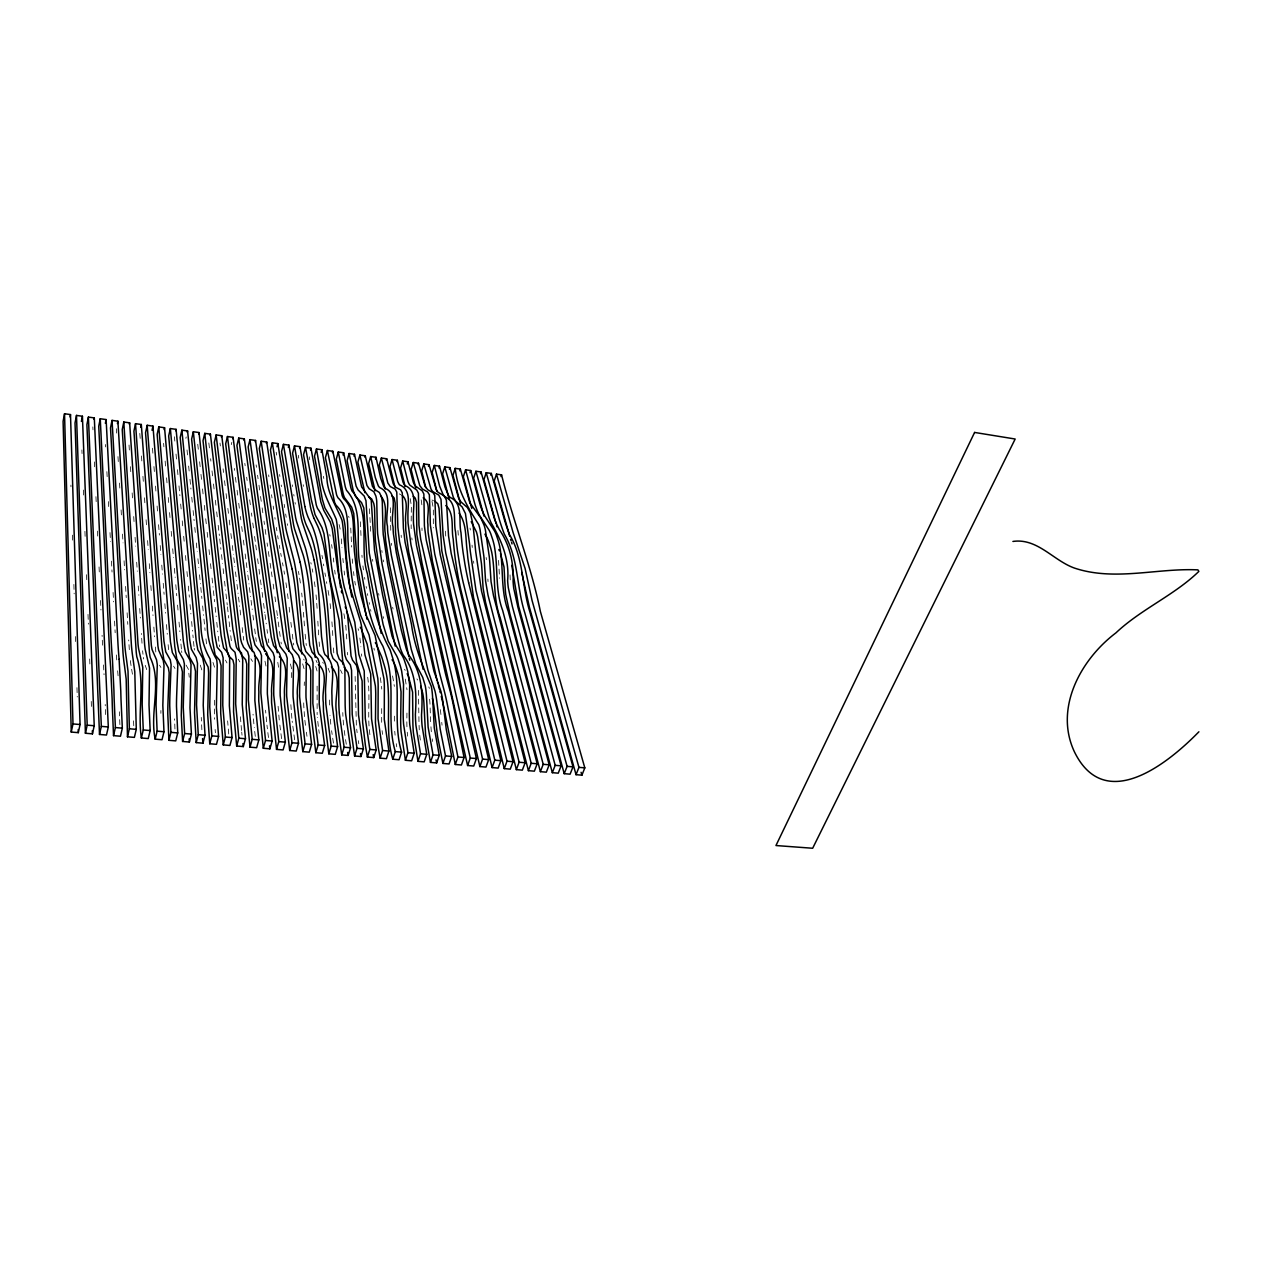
<?xml version="1.0" encoding="UTF-8"?>
<svg xmlns="http://www.w3.org/2000/svg" width="1262" height="1262" viewBox="0 0 1262 1262"><rect width="100%" height="100%" fill="white"/><g stroke="black" fill="none" stroke-linecap="round" stroke-linejoin="round"><path stroke-width="0.75" stroke-dasharray="5 3.75" d="M160.889 713.345L160.905 710.506M329.65 700.016L329.634 703.202A68.811 16.075 -84 0 0 329.666 706.294M394.359 716.138L394.359 723.804M381.692 708.566L381.66 723.378M406.948 713.046L406.837 720.807A53.178 14.182 -84.2 0 0 407.011 728.426M291.664 677.584L291.617 668.734L290.023 662.424M214.445 700.221L214.477 719.214M317.109 686.102L317.125 714.655M304.221 685.518L304.379 681.937M185.877 438.34L186.192 436.952M231.293 444.618L231.845 442.347M433.497 500.762L431.998 499.973M400.748 494.704L399.328 493.899M238.281 659.237L239.859 661.903M250.854 658.796L252.495 661.414M225.504 660.152L226.986 662.944M173.588 666.162L175.008 668.513M340.488 669.98L342.207 673.529M186.082 665.106L188.448 669.349L189.253 677.252M159.548 665.216L160.921 667.44M404.534 669.27L405.181 670.374M328.136 668.245L329.65 672.283M416.933 678.893L417.596 680.013M302.643 663.859L304.379 669.854M303.653 659.111L304.205 660.121M212.994 662.424L214.603 667.472M322.756 662.25L323.309 663.355M317.141 662.739L316.588 661.619A52.752 11.705 -83.6 0 1 316.084 660.373M200.279 665.137L201.857 670.09M315.737 666.462L317.062 671.037M431.998 501.393L433.339 508.349L433.339 525.134A64.283 17.337 -82.7 0 0 433.371 527.879M428.796 686.907L429.364 688.389M410.213 498.616L411.38 505.841L411.16 523.241A54.597 14.15 -82.8 0 0 411.207 528.652M264.973 661.178L266.03 666.131M145.225 665.311L146.692 669.57M348.612 516.268L349.022 517.546M421.177 499.847L422.249 507.498M277.814 662.298L278.934 670.122M339.099 524.55L339.825 527.5A55.071 12.147 -83.3 0 1 340.141 529.141M358.124 628.728L358.534 630.401M310.846 562.584L311.193 564.098M405.26 679.114L407.011 689.762M329.761 534.583L330.108 536.113M392.592 675.943L394.359 686.354M370.555 609.546L370.918 611.297M383.222 616.597L383.585 618.364M392.671 607.274L393.034 609.057M378.616 593.503L378.963 595.27M369.151 602.526L369.498 604.293M343.895 613.742L344.905 619.232M367.447 593.661L367.778 595.443M373.962 648.289L374.309 650.214M280.732 553.277L281.316 556.432M282.499 562.789L283.098 565.991M380.335 677.694L381.55 686.481A41.962 10.285 -84.2 0 1 381.739 689.084M326.479 581.703L326.795 583.438M366.122 586.514L366.453 588.297M323.419 476.326L323.798 478.487M322.583 558.735L322.283 557.031A163.192 34.042 -84 0 0 321.968 555.359M279.864 548.528L279.296 545.342M369.419 508.775L370.712 531.917M383.238 559.997L383.553 561.779M283.966 570.881L284.549 574.194M328.073 590.442L328.988 595.901M325.533 576.45L324.933 572.932M309.269 456.812L309.758 459.668M367.699 677.252C370.665 697.192 366.8 717.526 370.35 737.45M287.247 523.777L287.515 525.371M143.426 657.486L143.679 658.985M470.048 528.084L470.363 530.008M298.289 455.298L298.763 458.153M303.164 484.718L303.448 486.375M278.192 538.921L277.656 535.672M396.236 743.649L396.757 746.852M364.576 577.412L364.876 579.258M358.298 740.652L358.802 743.76M323.466 564.004L323.75 565.802M295.04 502.513L295.308 504.106M293.762 494.483L294.014 496.092M345.551 739.595L346.293 744.233M292.232 484.876L292.484 486.501M286.19 517.31L285.669 514.044M355.395 585.079L354.811 581.34M333.468 743.129L331.606 730.714M432.188 738.854L432.582 741.441M276.189 452.238L276.63 455.109M279.596 474.512L279.896 476.421M281.205 485.018L281.458 486.611M282.672 494.609L282.925 496.218M284.171 504.295L284.66 507.529M276.883 530.75L276.378 527.453M281 642.09L281.284 643.935M285.938 582.792L286.726 588.171M270.1 563.294L270.873 568.421M331.606 544.616L332.143 548.292M274.895 517.562L275.132 519.203M269.074 556.479L268.317 551.384M271.377 571.86L272.15 577.065M268.822 642.673L268.285 638.951M293.462 643.099L293.746 644.992M268.632 474.922L268.901 476.752M270.131 485.113L270.589 488.315M271.535 494.736L272.008 497.954M273.191 506.078L273.68 509.343M267.576 546.304L267.087 542.928M219.336 644.945L219.588 646.696M355.127 676.416L356.373 725.792M344.92 735.462L343.958 728.284M306.398 732.212L306.981 736.298M273.176 584.117L274.185 591.326M265.178 529.441L265.888 534.489M318.781 729.657L319.302 733.317M262.149 507.876L262.843 512.798M263.995 521.08L264.468 524.424M256.123 464.905L256.454 467.287M257.574 475.238L258.063 478.724M258.978 485.207L259.641 490.019M260.556 496.471L261.234 501.329M256.312 641.396L255.792 637.657M132.431 674.208L131.216 666.667A171.963 25.066 -83.2 0 1 129.954 656.95M372.527 559.35L372.795 561.274M294.645 739.8L292.185 721.154M280.196 636.411L279.407 630.716M278.886 626.914L277.624 617.433M255.729 544.979L256.643 551.857M257.59 558.766L258.3 563.988M259.01 569.241L259.956 576.292M260.445 579.842L261.644 588.802M359.891 637.973L360.9 646.791M274.927 596.816L275.652 602.384M254.577 536.46L255.271 541.572M244.828 463.375L245.143 465.757M246.674 477.21L247.115 480.507M248.172 488.52L248.614 491.738M249.687 499.847L250.349 504.753M251.453 512.987L251.895 516.3M252.779 522.973L253.457 528.005M267.008 629.501L267.512 633.272M363.44 569.84L362.935 565.881M315.09 586.751L314.837 584.811A221.781 44.864 -84.3 0 0 314.033 579.211M277.388 615.54L276.394 608M281.584 738.664L279.596 723.016M262.117 592.414L263.08 599.718M263.569 603.394L264.783 612.654M265.02 614.515L266.266 623.854M420.325 740.068L419.568 733.537M353.991 575.567L353.502 571.607M287.499 593.708L288.225 599.418M292.926 639.187L292.169 633.256M243.74 640.118L243.25 636.363M498.553 560.36L499.578 578.248M255.303 633.871L254.34 626.315M234.306 468.439L234.558 470.363M235.442 477.351L236.262 483.803M237.082 490.24L237.698 495.098M238.723 503.27L239.354 508.207M240.411 516.489L240.837 519.834M241.689 526.538L242.541 533.305M243.408 540.136L244.055 545.279M245.159 553.939L245.822 559.161M246.264 562.663L247.384 571.481M247.841 575.03L248.977 583.975M249.434 587.587L250.586 596.658M251.043 600.318L252.211 609.514M252.921 615.083L253.63 620.683M231.34 640.686L230.662 635.054M181.618 650.829L181.838 652.596M440.359 709.607L440.927 714.481M268.459 737.529L266.96 725.098M381.834 550.5L382.086 552.504M330.092 603.662L330.818 609.909A205.911 43.16 -84.3 0 1 331.038 612.07M318.339 726.344L317.361 717.479M305.467 725.287L304.773 719.372M356.704 729.152L357.13 732.67M334.698 570.187L334.935 572.175A147.086 34.279 -82.7 0 0 335.187 574.131M306.067 643.415L306.319 645.466M242.793 632.562L241.878 624.99M486.138 557.504L486.406 559.665M219.998 443.057L220.345 445.943M223.106 468.817L223.532 472.445M224.526 480.68L225.299 487.116M226.072 493.6L226.86 500.131M227.854 508.365L228.659 515.006M229.258 520.039L230.063 526.775M230.883 533.558L231.498 538.685M232.334 545.563L233.375 554.255M233.785 557.741L234.858 566.543M235.489 571.86L236.562 580.804M237.004 584.401L238.092 593.471M238.534 597.131L239.638 606.328M240.08 610.019L240.979 617.481M218.862 641.301L218.2 635.654M194.206 648.274L194.427 650.088M291.459 627.261L290.749 621.235M418.416 690.377L419 722.479A57.595 15.696 -84.2 0 0 419.284 729.83M255.287 736.377L254.277 727.559M344.605 575.062L344.132 570.976M289.156 607.227L289.834 613.206M411.822 537.896L412.059 539.962M391.409 543.307L391.646 545.358M208.829 442.93L209.602 449.666M210.628 458.737L210.896 461.135M212.016 470.9L212.773 477.541M213.499 483.977L214.24 490.461M215.345 500.273L215.912 505.21M216.67 511.867L217.427 518.556M218.184 525.308L219.351 535.514M219.746 538.953L220.913 549.333M221.513 554.57L222.506 563.357M223.122 568.673L223.926 575.819M224.541 581.214L225.567 590.269M225.977 593.929L227.239 604.971M227.444 606.817L228.722 618.017M229.148 621.772L230.22 631.252M206.495 643.809L205.674 636.253M345.756 625.258L346.987 642.074M333.357 558.009L333.799 562.063M155.825 651.981L155.131 644.567M473.55 561.101L473.786 563.309M441.747 722.385L442.047 725.177M279.249 719.987L278.097 706.231M241.705 732.055L242.036 735.21M197.755 444.256L198.528 451.496M199.633 461.766L200.248 467.587M200.974 474.386L201.841 482.447M202.535 488.93L203.403 497.118M204.286 505.368L204.996 512.041M205.722 518.761L206.621 527.216M207.173 532.343L208.088 540.941M209.019 549.633L209.76 556.637M210.517 563.704L211.275 570.834M212.048 578.012L213.01 587.067M213.404 590.711L214.587 601.753M215.171 607.322L216.181 616.676M216.78 622.324L217.79 631.836M382.102 730.635L382.496 734.389M330.786 724.199L330.013 715.27M291.869 718.315L290.859 704.638M266.582 721.785L265.556 710.222M194.001 646.412L192.881 634.944M181.412 648.999L180.529 639.408M142.606 650.798L142.795 652.58A99.493 14.797 -83.4 0 0 142.985 654.284M241.547 730.477L240.285 715.601M187.028 449.935L187.596 455.614M188.637 466.041L189.332 472.856M189.978 479.308L190.941 489.041M191.761 497.244L192.423 503.869M193.102 510.542L194.111 520.654M194.79 527.453L195.642 536.034M196.336 542.96L197.203 551.683M197.913 558.735L198.812 567.616M199.522 574.794L200.421 583.849M200.8 587.493L201.888 598.519M202.646 605.949L203.576 615.32M203.955 619.09L205.091 630.511M305.609 639.171L304.994 632.625M253.883 723.836L253.047 714.245M168.556 649.646L168.051 643.935M361.516 653.921L361.737 656.24M343.296 562.631L342.885 558.403M394.738 731.313L395.101 735.178M228.737 733.995L227.633 720.902M407.247 732.228L407.61 736.14M319.538 646.475L319.144 641.948M174.408 436.747L174.819 441.101M176.017 454.052L176.633 460.693M177.469 469.653L178.226 477.762M178.983 485.886L179.898 495.729M180.671 504.027L181.46 512.404M182.249 520.859L183.037 529.393M183.684 536.287L184.489 544.979M185.467 555.517L186.129 562.631M186.965 571.576L187.644 578.816M188.322 586.089L189.347 597.147M190.041 604.577L190.925 613.963M191.619 621.535L192.518 631.095M343.595 725.051L343.311 721.911A73.37 17.605 -84 0 1 342.791 712.557M117.65 670.816L118.281 678.167M304.489 716.595L303.763 705.49A48.95 10.79 -84 0 1 303.716 699.448M472.051 545.152L472.256 547.456M431.32 731.755L430.815 725.019M352.619 563.341L352.256 558.956M302.896 605.665L302.706 603.488A212.789 41.993 -84.3 0 0 301.681 593.045M163.603 443.356L163.886 446.78M165.133 461.056L165.59 466.419M166.568 477.825L167.278 485.98M168.272 497.512L168.856 504.185M169.581 512.577L170.307 521.064M171.19 531.349L171.947 540.026M172.705 548.781L173.462 557.63M174.393 568.357L175.166 577.397M175.797 584.685L176.759 595.759M177.563 605.066L178.21 612.591M179.03 622.087L179.851 631.678M333.799 652.896L333.294 645.671M341.308 538.858L341.97 547.613M215.124 729.468L215.392 732.749M350.741 528.052L351.656 547.045M152.497 448.199L152.891 453.31M153.948 466.546L154.595 474.654M155.494 486.075L156.157 494.325M157.087 506.015L157.75 514.454M158.57 524.708L159.391 535.072M160.227 545.563L160.921 554.397M161.773 565.124L162.498 574.147M163.224 583.281L164.092 594.355M164.833 603.693L165.59 613.127M166.489 624.564L167.262 634.218M304.442 625.905L303.432 612.322M360.348 521.774L361.137 538.448M361.942 555.217L362.099 557.457M457.948 530.482L458.295 535.167M139.814 433.402L140.319 440.17M141.454 455.961L141.991 463.28M142.937 476.342L143.521 484.529M144.483 497.78L145.098 506.172M146.076 519.77L146.707 528.384M147.591 540.578L148.222 549.38M149.263 563.672L149.91 572.727M150.841 585.552L151.377 592.951M152.339 606.075L153.017 615.556M153.854 627.072L154.563 636.758M129.323 649.662L128.692 639.96M142.007 643.241L141.36 633.477M401.158 535.198L401.316 537.502M347.507 652.391L347.665 654.883M317.093 608.331L316.604 601.422A154.406 31.881 -84 0 0 316.021 594.875M201.873 729.783L201.257 717.431M129.024 445.013L129.355 450.124M130.443 466.672L130.964 474.78M132.147 492.906L132.478 497.922M133.709 516.552L134.04 521.695M135.066 537.328L135.633 546.146M136.69 562.221L137.29 571.292M138.252 585.978L138.852 595.285M139.719 608.473L140.35 618.001M318.639 634.881L317.787 620.352M487.889 579.037L488.031 581.577M116.356 428.701L116.609 433.087M117.981 456.592L118.281 461.813M119.527 483.062L119.922 489.703M121.089 509.911L121.499 516.742M122.509 534.094L123.029 542.897M124.07 560.77L124.591 569.84M125.569 586.404L126.216 597.62M127.115 612.796L127.777 624.343M103.5 664.948L104.052 674.728M445.723 536.098L445.47 531.16M390.415 507.766L390.763 531.476M332.774 635.543L332.647 633.019A205.911 43.16 -84.3 0 0 331.843 621.014M105.487 444.508L105.614 446.922M106.891 471.641L107.302 479.844M108.422 501.582L108.863 510.085M110.015 532.596L110.472 541.414M111.482 561.117L112.034 572.049M113.091 592.462L113.58 601.879M114.558 621.046L115.157 632.735M510.037 574.888L510.258 580.252M133.52 720.839L133.756 725.729M119.89 724.625L119.338 711.784M102.522 645.197L102.08 635.307M174.945 728.979L174.566 718.867M92.852 426.903L92.994 429.837M94.398 461.908L94.618 466.782M95.944 496.644L96.243 503.428M97.458 531.081L97.773 538.133M99.051 566.938L99.382 574.289M100.534 600.475L100.96 610.019M105.614 714.544L105.219 704.48M89.87 663.97L89.555 655.893M81.904 449.919L82.046 453.579M83.402 490.035L83.576 495.083M84.933 531.334L85.185 538.417M86.526 574.683L86.747 580.252M88.009 614.405L88.372 624.122M430.642 721.69L429.963 703.25A43.713 11.626 -84.3 0 0 429.159 695.946M91.432 706.436L91.132 698.107M70.924 485.097L70.972 486.785M72.407 535.12L72.565 540.467M73.89 584.416L74.158 593.85M75.436 636.553L75.673 644.519M76.966 687.648L77.25 696.955M421.965 527.989L422.029 530.576M116.735 659.931A398.855 59.014 -82.6 0 1 116.23 652.328M298.4 571.386A212.789 41.993 -84.3 0 1 299.031 574.667M299.615 578.091A212.789 41.993 -84.3 0 1 300.703 585.316M312.203 568.878A221.781 44.864 -84.3 0 1 312.834 572.191"/><path stroke-width="1.5" d="M64.536 413.747L63.1 421.334L71.256 732.07L78.307 732.654L80.058 724.53L70.498 414.583L64.536 413.747L72.991 723.931L71.256 732.07M70.041 416.949L70.498 414.583M76.493 415.419L75.026 422.991L85.422 733.254L92.441 733.853L94.224 725.745L82.424 416.255L76.493 415.419L87.188 725.145L85.422 733.254M81.399 421.445L82.424 416.255M88.403 417.091L86.904 424.631L99.509 734.452L106.481 735.036L108.311 726.959L94.303 417.911L88.403 417.091L101.323 726.36L99.509 734.452M94.019 419.331L94.303 417.911M119.117 659.3A389.721 57.658 -82.6 0 1 117.997 644.393L106.118 419.568L100.25 418.747L98.736 426.272L109.573 651.681A388.901 56.175 -82.6 0 0 110.614 666.62L112.129 698.722A288.477 42.387 -83.2 0 0 112.365 707.73L113.533 735.636L120.474 736.219L122.335 728.158L121.042 700.315A289.014 43.523 -83.1 0 1 120.789 691.324L119.117 659.285M105.361 423.322L106.118 419.568M112.05 420.388L110.504 427.897L122.998 652.722A172.168 24.593 -83.2 0 0 124.528 666.036L126.184 679.177L127.478 736.803L134.387 737.387L136.28 729.357L134.782 671.81L133.031 658.717A172.468 25.208 -83.2 0 1 131.422 645.45L117.902 421.208L112.05 420.388L124.78 644.787A172.673 24.719 -83.2 0 0 126.326 658.07L128.014 671.163L129.355 728.773L127.478 736.803M117.413 423.559L117.902 421.208M123.802 422.029L122.24 429.522L136.201 651.918A99.603 14.529 -83.4 0 0 136.817 656.839C145.43 683.042 137.353 711.027 141.36 737.986L148.238 738.57L150.162 730.556L149.011 704.859L149.531 668.04L145.272 649.583A99.761 14.876 -83.4 0 1 144.625 644.677L129.639 422.849L123.802 422.029L138.015 644.014A99.872 14.608 -83.4 0 0 138.646 648.92L142.78 667.393L142.18 704.243L143.269 729.957L141.36 737.986M129.339 424.253L129.639 422.849M135.523 423.669L133.93 431.147L149.484 653.022A75.073 11.311 -83.5 0 0 150.241 657.534C162.246 682.758 149.484 712.257 155.179 739.153L162.025 739.721L163.981 731.739L162.83 705.379L164.013 665.311L163.24 660.468L158.696 650.293A75.184 11.579 -83.5 0 1 157.908 645.797L141.312 424.489L135.523 423.669L151.33 645.134A75.278 11.374 -83.5 0 0 152.103 649.646L156.535 659.805L157.293 664.648L156.046 704.764L157.119 731.155L155.179 739.153M140.713 427.282L141.312 424.489M147.181 425.294L145.556 432.756L161.883 647.122L163.871 659.758L168.351 667.866L169.171 672.678L168.051 700.946A68.29 11.106 -83.9 0 0 167.783 713.693L168.919 740.305L175.733 740.889L177.737 732.922L176.491 706.357A68.4 11.358 -83.8 0 1 176.743 693.595L177.8 665.326L176.948 660.547L172.342 652.533L170.449 641.806L152.954 426.114L147.181 425.294L163.934 641.143L165.764 651.87L170.291 659.884L171.111 664.68L170.007 692.964A68.479 11.169 -83.8 0 0 169.739 705.742L170.906 732.339L168.919 740.305M152.039 430.295L152.954 426.114M158.791 426.919L157.151 434.349L174.771 646.459L176.838 659.174L181.428 667.566L182.406 671.873L181.271 715.097L182.596 741.457L189.379 742.04L191.414 734.09L189.978 707.777L191.035 664.553L190.026 660.263L185.309 651.965L183.337 641.191L164.549 427.723L158.791 426.919L176.854 640.528L178.762 651.318L183.4 659.6L184.378 663.891L183.258 707.162L184.615 733.506L182.596 741.457M164.123 429.585L164.549 427.723M170.354 428.544L168.682 435.958L187.581 645.75L189.442 657.076L194.174 665.468L195.5 671.274L194.537 712.714L196.209 742.608L202.961 743.176L205.028 735.257L203.229 705.411L204.302 666.099L202.74 658.196L197.866 649.898L196.162 640.481L176.081 429.348L170.354 428.544L189.71 639.818L191.382 649.252L196.162 657.534L197.503 663.323L196.556 704.795L198.26 734.689L196.209 742.608M175.765 430.736L176.081 429.348M181.87 430.153L180.182 437.551L198.939 631.757C199.017 644.425 201.92 656.303 208.056 666.841A30.509 5.253 -83.9 0 1 208.609 673.119L207.709 714.718L209.76 743.76L216.48 744.328L218.578 736.424L216.401 707.43L217.222 665.847A30.54 5.363 -83.9 0 0 216.638 659.569C210.36 649.173 207.347 637.342 207.236 624.674L187.581 430.941L181.87 430.153L200.879 624.012C200.989 636.632 203.86 648.479 210.076 658.922A30.572 5.285 -83.9 0 1 210.644 665.2L209.744 706.83L211.842 735.841L209.76 743.76M113.533 735.636L115.378 727.559L114.179 699.7A289.392 42.656 -83.1 0 1 113.943 690.693L112.397 658.622A400.78 58.162 -82.6 0 1 111.214 641.774L100.25 418.747M187.249 432.33L187.581 430.941M193.338 431.746L191.619 439.129L212.521 640.654L215.155 654.994L219.588 660.2L221.087 665.705L220.692 713.077L223.248 744.895L229.921 745.463L232.066 737.576L229.368 705.821L229.668 658.464L228.106 652.99L223.579 647.863L221.087 635.401L199.017 432.55L193.338 431.746L214.714 634.739L217.159 647.201L221.623 652.328L223.137 657.817L222.775 705.221L225.362 737.008L223.248 744.895M198.702 433.939L199.017 432.55M227.901 653.937A62.043 11.374 -83.5 0 0 229.416 656.587L232.949 660.121L233.991 664.727L233.565 711.784L236.672 746.031L243.314 746.583L245.475 738.743L242.241 704.559L242.714 659.837L241.484 652.911L237.871 649.441A62.122 11.595 -83.5 0 1 236.325 646.822L232.886 629.249L210.423 434.144L204.76 433.355L203.024 440.706L224.589 636.3L227.475 652.769M210.091 435.516L210.423 434.144M241.499 655.025L245.601 659.679L246.753 664.033L246.216 707.745L250.018 747.151L256.643 747.719L258.836 739.879L254.861 700.536L255.303 656.839L254.119 652.501L249.939 647.911L248.03 643.667A70.293 13.503 -83.4 0 1 246.91 639.361L221.765 435.721L216.133 434.933L214.366 442.284L238.565 646.412A70.199 13.267 -83.5 0 0 239.638 650.75L240.064 651.981M221.434 437.109L221.765 435.721M254.498 655.435C264.484 664.585 257.732 680.06 258.868 691.781A51.505 10.333 -83.9 0 0 258.757 701.151L263.301 748.271L269.894 748.839L272.119 741.031L267.37 693.99A51.584 10.538 -83.9 0 1 267.465 684.603L267.938 656.287L266.597 652.375L261.313 645.623L258.647 635.527L233.076 437.315L227.46 436.526L225.677 443.845L249.56 637.01L252.463 651.571M232.744 438.687L233.076 437.315M266.739 655.499C277.388 665.09 270.604 681.212 271.63 693.579A46.489 9.575 -83.9 0 0 271.582 702.839L276.536 749.391L283.082 749.943L285.354 742.166L280.196 695.678A46.552 9.749 -83.9 0 1 280.227 686.433L280.779 657.612L279.47 653.432L273.538 645.576L271.204 636.821L244.339 438.876L238.739 438.103L236.94 445.407L262.086 638.304L264.689 651.46M243.992 440.249L244.339 438.876M279.359 656.761C290.292 666.162 283.445 682.442 284.502 694.81A46.063 9.749 -83.9 0 0 284.471 704.038L289.692 750.496L296.223 751.048L298.51 743.286L293.084 696.908A46.126 9.922 -83.9 0 1 293.099 687.68L293.589 658.843L292.232 654.678L286.648 647.911L284.029 639.834L255.555 440.454L249.986 439.665L248.157 446.953L274.548 639.566L277.261 652.722M255.208 441.81L255.555 440.454M293.73 660.547C302.785 669.475 296.097 684.398 297.422 695.583A49.013 10.664 -84 0 0 297.406 704.906L302.801 751.616L309.285 752.152L311.604 744.406L306.019 697.776A49.076 10.853 -83.9 0 1 306.019 688.468L306.335 660.058L304.868 656.13L299.126 649.409L296.87 642.689L288.272 577.034L279.123 524.976L266.724 442.015L261.171 441.243L259.325 448.499L271.33 531.681L280.227 583.88L288.888 651.271M266.377 443.372L266.724 442.015M300.151 562.347L292.547 533.163A253.173 53.903 -81.9 0 1 291.569 528.81L277.845 443.561L272.324 442.788L270.447 450.045L283.761 535.498A252.684 53.036 -82 0 0 284.707 539.868L292.137 569.162M277.025 446.732L277.845 443.561M313.986 559.713L312.219 552.125A177.548 36.393 -84.1 0 0 311.051 548.023L302.391 522.531A224.447 48.271 -82 0 1 301.35 518.382L288.935 445.123L283.429 444.35L281.536 451.575L293.604 525.039A224.037 47.53 -82 0 0 294.614 529.204L303.085 554.807A177.343 35.825 -84.1 0 1 304.221 558.94L305.94 566.543A222.002 44.375 -84.3 0 1 308.859 584.101L310.01 594.197A154.563 31.518 -84 0 1 310.578 600.744L313.228 643.604L315.2 657.439M288.335 447.379L288.935 445.123M314.017 518.335A149.862 32.339 -82.3 0 1 310.499 507.229L299.962 446.653L294.488 445.896L292.579 453.105L302.817 513.808A149.61 31.85 -82.3 0 0 306.256 524.992L309.947 533.021A192.281 39.359 -84.1 0 1 314.049 545.468L315.453 551.431A163.35 33.68 -84 0 1 316.415 556.321L323.009 595.222A168.572 35.32 -84.2 0 1 323.829 600.996L324.791 609.246A206.132 42.703 -84.3 0 1 326.574 632.357L328.451 658.669M299.599 448.01L299.962 446.653M344.084 667.141L348.028 672.567L349.211 677.946L349.826 721.943L354.59 755.985L360.948 756.522L363.393 748.855L358.503 714.876L357.793 670.879L356.562 665.531L352.54 660.136L351.041 655.924L347.46 613.584L338.847 575.772A148.979 34.815 -82.6 0 1 337.112 564.698L332.237 528.668L330.25 521.932L323.687 510.227L320.832 501.913L310.957 448.199L305.499 447.426L303.558 454.62L311.288 499.72L315.09 514.707L321.952 527.563L324.003 533.873L329.066 571.481A148.727 34.279 -82.7 0 0 330.77 582.571L339.162 620.51L343.012 664.569M310.468 449.998L310.957 448.199M346.577 611.076L352.098 628.082A72.991 16.769 -84 0 1 353.218 633.366L356.515 661.966L362.131 680.928L362.651 722.432L365.444 745.826L367.384 757.058L373.726 757.594L376.186 749.959L371.533 718.819L370.712 673.876L364.97 654.994L361.563 626.425A73.086 17.021 -84 0 0 360.427 621.172L350.142 587.713A169.723 40.7 -82.5 0 1 347.271 571.623L342.822 525.323A55.197 12.21 -83.3 0 0 341.955 520.102C336.276 505.983 327.11 493.142 326.842 477.004L321.905 449.729L316.462 448.972L314.506 456.134L322.315 499.295L324.981 508.113L331.654 519.139L334.115 526.775A55.118 12.021 -83.3 0 1 334.951 532.028L339.257 578.359A169.439 40.1 -82.6 0 0 340.677 587.682M236.672 746.031L238.818 738.16L235.678 703.959L236.231 659.19L235.016 652.265L231.451 648.794A62.201 11.437 -83.5 0 1 229.936 646.176L226.576 628.586L204.76 433.355M321.163 452.411L321.905 449.729M361.421 629.501L367.132 644.062L375.366 685.881A42.009 10.191 -84.2 0 1 375.729 694.242L375.445 722.81L378.127 746.883L380.114 758.131L386.424 758.667L388.917 751.048L384.279 719.403L384.358 687.206A42.056 10.348 -84.1 0 0 383.979 678.846L375.082 635.48L367.999 619.232A140.823 34.531 -82.8 0 1 366.406 615.477L360.916 595.427A370.397 94.745 -81.4 0 1 357.288 575.835L354.417 551.589A112.775 26.991 -82.7 0 1 354.007 544.585C352.524 529.188 356.2 510.337 343.627 498.569A72.518 16.311 -82.5 0 1 342.191 495.682L332.821 451.26L327.394 450.502L325.422 457.649L334.556 502.197A72.391 16.075 -82.5 0 0 335.992 505.115C348.344 517.057 344.668 535.829 346.119 551.257A112.586 26.612 -82.8 0 0 346.514 558.261L349.306 582.539A369.624 93.372 -81.5 0 0 351.798 597.005M250.018 747.151L252.195 739.311L248.346 699.937L248.866 656.193L247.699 651.839L243.566 647.264L241.689 643.021A70.388 13.33 -83.4 0 1 240.6 638.714L216.133 434.933M332.442 452.601L332.821 451.26M376.518 644.977L381.55 656.54A157.718 37.702 -84.7 0 1 383.49 662.802C393.839 694.116 383.474 727.59 392.782 759.203L399.076 759.74L401.6 752.136C392.072 720.586 402.562 687.064 391.977 655.83A157.908 38.27 -84.7 0 0 390.005 649.599C377.086 626.173 371.454 599.986 367.4 573.737C358.929 546.84 371.785 513.318 352.035 491.028A79.885 18.299 -82.4 0 1 350.773 487.463L343.674 452.774L338.279 452.017L336.276 459.163L343.217 493.931A79.758 18.031 -82.5 0 0 344.447 497.528L351.656 507.135L353.754 513.445L357.461 567.206L366.185 615.793M343.043 454.998L343.674 452.774M263.301 748.271L265.525 740.463L260.903 693.374A51.632 10.396 -83.9 0 1 261.013 683.988L261.518 655.641L260.209 651.728L255.003 644.961L252.384 634.865L227.46 436.526M393.397 661.872L394.028 663.039A93.072 23.189 -84.4 0 1 395.763 666.967L397.798 673.245A160.763 39.374 -84.8 0 1 399.171 678.514L401.064 691.828L400.669 720.239A53.241 14.056 -84.2 0 0 401.079 731.676L405.402 760.276L411.649 760.797L414.204 753.225L409.756 724.672A53.319 14.261 -84.1 0 1 409.33 713.235L409.677 684.809L407.736 671.526A160.952 39.958 -84.8 0 0 406.332 666.273L404.266 660.026A93.183 23.521 -84.4 0 0 402.483 656.098L395.937 645.481L392.072 636.285L382.623 595.001L374.467 550.074L371.202 500.004L361.626 486.911L354.496 454.288L349.117 453.531L347.097 460.646L353.25 490.713L355.49 496.423L361.484 502.544L363.835 508.05L367.116 560.58L381.171 633.461M353.991 456.071L354.496 454.288M408.415 676.195L412.595 692.16L412.863 721.911A57.673 15.554 -84.2 0 0 413.415 732.985L417.959 761.333L424.19 761.854L426.761 754.297L422.107 725.997A57.752 15.775 -84.1 0 1 421.524 714.939C422.865 694.321 422.313 672.536 409.077 655.562A139.94 37.119 -82.9 0 1 406.254 648.81L401.363 630.479L387.797 564.982L383.254 534.631A85.453 21.296 -82.7 0 1 382.859 524.803L382.291 501.819A31.14 7.414 -83 0 0 381.361 496.692L379.373 492.48L374.656 489.498L372.432 486.264L365.27 455.787L359.922 455.046L357.872 462.144L364.876 492.701M276.536 749.391L278.776 741.599L273.759 695.078A46.599 9.623 -83.9 0 1 273.807 685.818L274.39 656.966L273.097 652.785L267.26 644.929L264.973 636.158L238.739 438.103M364.892 457.128L365.27 455.787M420.782 686.276L422.723 693.248A43.76 11.516 -84.3 0 1 423.89 702.666L425.578 734.673L430.452 762.39L436.652 762.911L439.255 755.37L434.254 727.701L432.503 695.709A43.823 11.689 -84.3 0 0 431.304 686.307C422.66 666.557 414.393 646.412 411.522 624.627L396.315 552.693L393.428 533.936A56.017 14.071 -82.8 0 1 393.034 526.838C389.879 515.417 399.249 494.388 385.541 488.536A49.802 12.005 -82.5 0 1 383.711 486.517L380.682 478.251L375.997 457.286L370.665 456.544L368.614 463.627L375.13 490.808M289.692 750.496L291.964 742.734L286.679 696.308A46.173 9.796 -83.9 0 1 286.695 687.064L287.231 658.196L285.89 654.032L279.864 646.223L277.498 637.452L249.986 439.665M375.492 459.068L375.997 457.286M432.44 698.422A78.607 20.839 -84.6 0 1 434.317 709.039L437.598 736.551L442.899 763.431L449.067 763.952L451.701 756.443L446.291 729.594L442.915 702.129A78.701 21.123 -84.5 0 0 440.99 691.529L435.516 675.659A148.932 41.678 -83 0 1 433.891 671.021L405.086 542.203L403.383 527.989L402.262 492.811L400.653 489.861L395.653 487.258L393.239 483.788L386.693 458.784L381.376 458.043L379.294 465.11L385.162 488.915M386.298 460.109L386.693 458.784M302.801 751.616L305.104 743.854L299.646 697.176A49.139 10.727 -83.9 0 1 299.662 687.869L300.009 659.427L298.558 655.483L292.894 648.778L290.008 638.588L282.278 576.34L273.302 524.251L261.171 441.243M441.243 696.324L441.7 698.154A234.653 60.339 -85.4 0 1 445.565 716.027L455.282 764.472L461.419 764.993L464.085 757.5L454.131 709.165A234.89 61.16 -85.3 0 0 450.203 691.308L446.811 678.767A413.999 125.979 -81.3 0 1 445.407 673.356L416.523 545.515L413.542 523.951A54.739 14.213 -82.7 0 1 413.384 516.063C413.226 505.273 417.233 490.445 404.881 485.539A61.68 15.412 -82.3 0 1 403.035 482.194L397.341 460.267L392.056 459.542L389.958 466.593L394.943 487.037M396.946 461.592L397.341 460.267M413.242 496.266L415.23 498.096L416.523 502.197L416.854 534.599L422.076 563.467L467.603 765.513L473.723 766.034L476.405 758.557L426.209 539.947L424.411 525.844L423.858 494.01L422.249 490.855L415.119 485.775A58.367 14.844 -82.3 0 1 413.21 482.021L407.957 461.75L402.673 461.024L400.559 468.06L405.118 486.611M300.167 562.268A213.246 42.214 -84.2 0 1 304.852 595.901L309.742 645.308L312.045 652.107L317.992 658.748L319.318 663.323L319.223 704.133L324.649 745.526L322.299 753.256L315.831 752.704L318.166 744.974L312.866 703.549L313.023 662.676L311.714 658.117L305.846 651.46L303.574 644.661L298.81 595.238A213.467 41.725 -84.2 0 0 294.22 561.558L286.726 532.438A253.457 53.288 -82 0 1 285.764 528.084L272.324 442.788M407.279 463.959L407.957 461.75M423.196 497.812C431.856 503.081 426.461 516.142 427.913 524.44A64.362 17.211 -82.7 0 0 428.102 532.296L432.456 561.338L479.875 766.555L485.965 767.075L488.678 759.614L440.28 554.838L435.816 525.828A64.457 17.416 -82.6 0 1 435.611 517.988L434.759 495.43L433.008 492.637L427.818 489.782L425.12 486.375L418.511 463.233L413.273 462.507L411.128 469.511L415.782 488.11M313.986 559.729A222.254 45.085 -84.3 0 1 316.999 577.239L318.182 587.303A154.753 32.039 -84 0 1 318.781 593.85L321.542 636.663L323.577 650.466A52.83 11.894 -83.5 0 0 324.997 654.631C337.206 664.443 330.928 681.843 331.953 695.52A69 16.169 -83.9 0 0 332.174 704.638L337.617 746.647L335.25 754.345L328.814 753.808L331.18 746.094L325.833 704.054A69.079 15.996 -83.9 0 1 325.643 694.92C324.555 681.228 330.928 663.891 318.813 654A52.894 11.768 -83.5 0 1 317.425 649.835L315.421 636.016L312.739 593.156A154.91 31.692 -84 0 0 312.171 586.609L311.004 576.545A222.491 44.596 -84.3 0 0 308.054 559.019L306.319 551.415A177.737 35.999 -84.1 0 0 305.167 547.314L296.633 521.805A224.699 47.751 -82 0 1 295.608 517.657L283.429 444.35M418.116 464.542L418.511 463.233M435.043 501.361L437.804 503.806L439.034 508.286L441.795 550.721L451.544 596.847L492.085 767.58L498.143 768.101L500.888 760.67L451.228 553.624L448.546 535.924L446.385 500.052L444.161 495.808L438.182 492.401A63.274 16.737 -82.2 0 1 436.258 489.577L429.033 464.7L423.811 463.974L421.65 470.978L425.751 487.558M428.496 466.451L429.033 464.7M314.017 518.351L317.787 526.317A192.502 39.99 -84.1 0 1 321.984 538.716L323.435 544.648A163.555 34.216 -83.9 0 1 324.413 549.522L331.18 588.329A168.777 35.888 -84.2 0 1 332.032 594.087L333.026 602.321A206.369 43.381 -84.3 0 1 334.887 625.416L337.191 653.542L339.178 659.048L343.469 663.181L344.873 667.787L345.141 704.906A73.575 17.7 -83.9 0 0 345.662 714.26L350.536 747.751L348.123 755.433L341.734 754.897L344.116 747.199L339.336 713.677A73.653 17.526 -83.9 0 1 338.831 704.306L338.626 667.156L337.238 662.55L332.994 658.417L331.038 652.911L328.798 624.769A206.574 42.908 -84.3 0 0 326.984 601.658L326.022 593.408A168.95 35.51 -84.1 0 0 325.186 587.635L318.529 548.812A163.729 33.837 -83.9 0 0 317.567 543.922L316.147 537.975A192.707 39.548 -84.1 0 0 312.014 525.576L308.291 517.625A150.02 31.992 -82.3 0 1 304.836 506.488M468.659 582.776A372.385 114.369 -80.8 0 1 464.952 564.303L463.091 552.377A213.751 63.132 -81.9 0 1 460.993 532.69C458.374 521.38 463.517 503.207 450.36 497.559A56.017 15.097 -82.3 0 1 448.389 495.303L444.965 486.99L439.523 466.167L434.317 465.441L432.14 472.43L436.904 491.328M438.971 467.918L439.523 466.167M459.084 513.161C467.003 524.061 465.347 538.669 467.224 551.399A294.898 90.517 -81.5 0 0 467.871 558.198L473.534 597.525L516.347 769.631L522.342 770.135L525.134 762.753L481.5 590.995L475.711 551.715A295.466 91.605 -81.4 0 1 475.048 544.916L473.029 524.85L470.332 512.861L467.413 507.529L460.977 501.913L458.579 498.064L449.966 467.634L444.776 466.908L442.583 473.865L449.004 498.6M354.59 755.985L357.004 748.319L352.208 714.308L351.562 670.264L350.363 664.9L346.387 659.521L344.889 655.293L341.418 612.906L332.616 573.327A147.67 34.106 -82.6 0 1 331.228 564.004C328.798 545.089 329.082 524.598 317.551 508.46A110.031 23.741 -82.4 0 1 316.305 505.052L305.499 447.426M449.414 469.369L449.966 467.634M471.199 521.679L476.389 531.838A64.599 17.952 -83.3 0 1 477.651 536.713L481.437 563.499A98.026 27.101 -83.6 0 1 482.005 570.724L483.125 588.218L485.523 602.226L528.399 770.656L534.362 771.161L537.186 763.778L493.505 595.711L491.06 581.719L489.893 564.224A98.152 27.433 -83.5 0 0 489.325 556.999L485.444 530.261A64.677 18.173 -83.2 0 0 484.151 525.386L480.854 517.972L469.89 502.986L460.362 469.085L455.203 468.36L452.979 475.317L460.409 503.68M367.384 757.058L369.829 749.407L365.27 718.252L364.229 671.021L358.834 654.363L354.78 622.166L344.242 587.035A169.928 40.305 -82.5 0 1 341.434 570.929M459.81 470.821L460.362 469.085M484.923 534.189L486.769 537.391A86.904 24.562 -83.5 0 1 488.441 541.161L490.397 547.093A125.459 35.147 -83.8 0 1 491.691 552.093C495.966 573.784 492.338 596.516 500.162 617.67L540.388 771.666L546.336 772.17L549.175 764.804L508.207 611.123C500.241 590.017 503.901 567.269 499.547 545.61A125.616 35.557 -83.7 0 0 498.222 540.625L496.234 534.725A87.015 24.861 -83.5 0 0 494.53 530.971L484.939 516.3A146.487 42.482 -81.7 0 1 480.223 505.1L470.726 470.537L465.583 469.811L463.343 476.752L471.767 508.46M470.032 472.698L470.726 470.537M380.114 758.131L382.591 750.511L378.048 718.835L378.158 686.607A42.103 10.238 -84.1 0 0 377.78 678.23L369.025 634.833L362.02 618.569A140.981 34.2 -82.8 0 1 360.459 614.815L355.048 594.765A374.688 94.887 -81.4 0 1 351.782 577.018L348.675 550.879A112.902 26.739 -82.7 0 1 348.28 543.875C346.798 528.478 350.52 509.659 338.058 497.843A72.581 16.154 -82.5 0 1 336.623 494.941L327.394 450.502M500.493 553.529L504.011 567.017L505.163 587.666A49.533 15.002 -83.1 0 0 505.81 594.828L509.864 613.647L552.33 772.675L558.246 773.164L561.117 765.829L517.893 607.132L513.744 588.36A49.597 15.176 -83 0 1 513.082 581.183C513.886 562.931 509.706 544.711 499.326 529.535A206.763 61.901 -81.3 0 1 494.341 518.414L481.043 471.972L475.916 471.262L473.66 478.172L483.961 516.095M480.475 473.707L481.043 471.972M511.773 565.313L518.587 606.091L564.209 773.669L570.093 774.174L572.995 766.854L529.866 611.912C521.758 586.373 523.888 558.435 509.611 534.804A358.518 112.46 -80.1 0 1 504.658 520.496L491.328 473.408L486.217 472.698L483.945 479.592L496.14 523.793M392.782 759.203L395.29 751.6C385.904 720.003 396.347 686.496 385.888 655.199A161.773 38.759 -84.7 0 0 382.875 646.128C369.64 623.239 365.743 596.894 361.326 571.213C353.392 544.853 365.854 512.12 346.514 490.303A79.963 18.11 -82.4 0 1 345.267 486.722L338.279 452.017M490.76 475.143L491.328 473.408M521.648 572.175L529.488 607.448L576.04 774.679L581.908 775.168L584.811 767.864L540.373 611.439C531.018 564.903 512.94 520.938 501.566 474.843L496.487 474.133L494.183 481.011L509.706 536.224M405.402 760.276L407.942 752.688L403.572 724.104A53.383 14.134 -84.1 0 1 403.162 712.667L403.54 684.209L401.616 670.911A161.126 39.595 -84.8 0 0 400.243 665.642L398.193 659.395A93.278 23.315 -84.4 0 0 396.442 655.483L388.223 641.206L383.08 624.327L369.309 553.277L365.98 500.746L364.182 496.029L358.124 489.987L356.136 486.17L349.117 453.531M500.998 476.563L501.566 474.843M417.959 761.333L420.53 753.761L415.939 725.429A57.815 15.649 -84.1 0 1 415.387 714.355C416.712 693.753 416.239 671.983 403.114 654.946A140.098 36.787 -82.9 0 1 400.322 648.179L395.479 629.848L382.118 564.288L377.654 533.921A85.548 21.107 -82.7 0 1 377.275 524.093L376.739 501.077A31.171 7.335 -83 0 0 375.824 495.95L373.852 491.738L369.167 488.773L366.974 485.523L359.922 455.046M430.452 762.39L433.055 754.834L428.118 727.149L426.414 695.125A43.87 11.579 -84.3 0 0 425.231 685.708L422.691 677.331L415.671 663.844L411.27 649.346L391.394 555.454L387.844 533.227A56.08 13.945 -82.8 0 1 387.466 526.128C384.326 514.707 393.728 493.726 380.099 487.81A49.849 11.894 -82.5 0 1 378.284 485.791L375.287 477.525L370.665 456.544M442.899 763.431L445.518 755.906L440.17 729.042L436.857 701.546A78.78 20.949 -84.5 0 0 434.964 690.945L429.569 675.06A149.105 41.33 -83 0 1 427.96 670.406L399.518 541.508L397.861 527.295L396.773 492.07L395.18 489.12L390.242 486.533L387.844 483.062L381.376 458.043M455.282 764.472L457.932 756.979L448.12 708.581A235.142 60.655 -85.3 0 0 444.224 690.724L440.895 678.167A414.52 124.985 -81.3 0 1 439.492 672.772L410.97 544.821L408.052 523.257A54.802 14.087 -82.7 0 1 407.91 515.338C407.721 504.579 411.806 489.766 399.502 484.813A61.743 15.286 -82.3 0 1 397.672 481.469L392.056 459.542M467.603 765.513L470.284 758.036L420.703 539.253L418.937 525.134L418.432 493.284L416.839 490.129L409.756 485.05A58.415 14.734 -82.3 0 1 407.878 481.295L402.673 461.024M479.875 766.555L482.573 759.093L434.759 554.16L430.374 525.134A64.52 17.289 -82.7 0 1 430.184 517.278L429.348 494.704L427.613 491.912L422.47 489.057L419.804 485.649L413.273 462.507M492.085 767.58L494.814 760.15L445.738 552.945L443.104 535.23L440.99 499.326L438.782 495.098L432.85 491.675A63.337 16.611 -82.3 0 1 430.941 488.867L423.811 463.974M468.659 582.792L513.035 761.712L510.274 769.126L504.248 768.621L507.008 761.191L463.122 582.129A372.826 113.548 -80.9 0 1 459.463 563.641L457.617 551.699A213.988 62.674 -81.9 0 1 455.55 531.996C452.948 520.685 458.138 502.544 445.044 496.834A56.08 14.986 -82.3 0 1 443.088 494.594L439.697 486.28L434.317 465.441M516.347 769.631L519.124 762.232L475.963 590.348L470.253 551.037A295.797 90.959 -81.4 0 1 469.606 544.237L465.441 513.539L462.05 506.819L455.677 501.203L453.31 497.354L444.776 466.908M528.399 770.656L531.207 763.273L487.984 595.065L485.57 581.072L484.434 563.546A98.262 27.228 -83.5 0 0 483.867 556.337L480.049 529.567A64.741 18.031 -83.3 0 0 478.771 524.692C467.492 506.993 457.57 490.476 455.203 468.36M540.388 771.666L543.212 764.299L502.67 610.492C494.783 589.354 498.411 566.606 494.12 544.932A125.727 35.304 -83.7 0 0 492.827 539.931L490.855 534.031A87.11 24.688 -83.5 0 0 489.167 530.277L479.655 515.606A146.629 42.182 -81.7 0 1 474.969 504.406L465.583 469.811M552.33 772.675L555.185 765.324L512.388 606.501L508.302 587.713A49.644 15.065 -83 0 1 507.639 580.536C509.532 559.65 501.566 540.42 491.17 522.925A190.357 56.411 -81.4 0 1 489.088 517.704L475.916 471.262M564.209 773.669L567.095 766.349L524.866 613.032C516.395 586.94 518.682 558.372 504.327 534.126A358.929 111.719 -80.2 0 1 499.421 519.818L486.217 472.698M576.04 774.679L578.942 767.359L532.028 600.349L525.087 568.389L513.035 532.327L496.487 474.133M1198.9 731.786C1167.918 763.557 1105.007 814.148 1074.483 751.963C1053.928 708.424 1080.572 659.584 1115.939 632.861C1141.022 609.152 1174.386 595.222 1198.837 571.418L1197.953 569.872C1157.159 567.916 1114.819 581.482 1074.64 568.137C1053.407 560.722 1037.506 537.849 1012.913 541.445M72.991 723.931L80.058 724.53M87.188 725.145L94.224 725.745M101.323 726.36L108.311 726.959M115.378 727.559L122.335 728.158M129.355 728.773L136.28 729.357M143.269 729.957L150.162 730.556M157.119 731.155L163.981 731.739M170.906 732.339L177.737 732.922M184.615 733.506L191.414 734.09M198.26 734.689L205.028 735.257M211.842 735.841L218.578 736.424M225.362 737.008L232.066 737.576M238.818 738.16L245.475 738.743M252.195 739.311L258.836 739.879M265.525 740.463L272.119 741.031M278.776 741.599L285.354 742.166M291.964 742.734L298.51 743.286M305.104 743.854L311.604 744.406M318.166 744.974L324.649 745.526M331.18 746.094L337.617 746.647M344.116 747.199L350.536 747.751M357.004 748.319L363.393 748.855M369.829 749.407L376.186 749.959M382.591 750.511L388.917 751.048M395.29 751.6L401.6 752.136M407.942 752.688L414.204 753.225M420.53 753.761L426.761 754.297M433.055 754.834L439.255 755.37M445.518 755.906L451.701 756.443M457.932 756.979L464.085 757.5M470.284 758.036L476.405 758.557M482.573 759.093L488.678 759.614M494.814 760.15L500.888 760.67M507.008 761.191L513.035 761.712M519.124 762.232L525.134 762.753M531.207 763.273L537.186 763.778M543.212 764.299L549.175 764.804M555.185 765.324L561.117 765.829M567.095 766.349L572.995 766.854M578.942 767.359L584.811 767.864M380.84 496.124C389.248 505.62 383.143 521.616 385.273 533.369A55.938 13.882 -82.8 0 0 385.651 540.483L389.153 562.71L408.872 656.761M391.63 495.493L394.154 498.017L395.132 502.97L395.527 532.107L397.293 548.733L423.117 669.333M369.072 497.149L371.706 498.995L373.662 503.238A31.093 7.304 -83 0 1 374.562 508.365L375.098 531.365A85.327 21.012 -82.8 0 0 375.461 541.193L378.553 564.635L395.148 646.049M402.215 495.351C409.535 501.819 404.392 513.949 405.686 522.547A54.66 14.024 -82.8 0 0 405.828 530.45L408.73 552.03L437.015 680.171M445.802 505.573C454.841 513.539 450.96 528.368 453.216 539.158A213.373 62.374 -81.9 0 0 455.267 558.861L457.096 570.803A371.612 112.996 -80.9 0 0 460.725 589.307L504.248 768.621M306.098 662.487L309.458 665.831L310.767 670.422L310.594 711.247L315.831 752.704M331.385 666.857C342.728 678.215 333.673 697.57 336.497 711.973A73.464 17.416 -84 0 0 337.001 721.343L341.734 754.897M318.371 664.475C329.335 673.419 321.258 690.519 323.34 702.618A68.889 15.901 -83.9 0 0 323.529 711.736L328.814 753.808M392.103 659.726L392.75 660.783M265.651 653.684L266.172 654.631M407.153 673.75L407.8 674.949M375.35 642.689L375.934 643.841M360.301 627.246L360.853 628.381M240.506 653.101L240.995 654.11M498.853 549.522L499.405 550.816M511.567 542.376L512.041 543.906M510.621 539.316L511.094 540.846M496.581 525.308L497.039 526.822M345.252 606.754L345.693 608.205M581.088 772.297L581.908 775.168M439.334 689.147L438.387 685.582M439.807 690.929L440.296 692.712M409.314 658.512L409.756 660.231M301.76 653.89L296.68 602.81A213.01 41.52 -84.2 0 0 292.153 569.099M366.564 617.481L366.942 619.153M304.836 506.472L294.488 445.896M436.037 759.945L436.652 762.911M373.189 754.613L373.726 757.594M316.462 448.972L320.99 474.433C321.384 491.123 330.092 504.784 336.228 519.36A55.26 12.084 -83.3 0 1 337.08 524.598L341.434 570.913M360.443 753.54L360.948 756.522M347.634 752.452L348.123 755.433M269.516 745.826L269.894 748.839M242.967 743.555L243.314 746.583M202.551 738.57L202.961 743.176M189.126 738.933L189.379 742.04M92.315 730.777L92.441 733.853M78.212 729.578L78.307 732.654M341.686 592.84A169.439 40.1 -82.6 0 1 341.339 591.152M437.93 683.799A413.131 124.307 -81.4 0 1 437.457 681.985M974.595 432.44L775.956 845.54L812.665 848.253L1015.169 439.018L974.595 432.44"/></g></svg>
